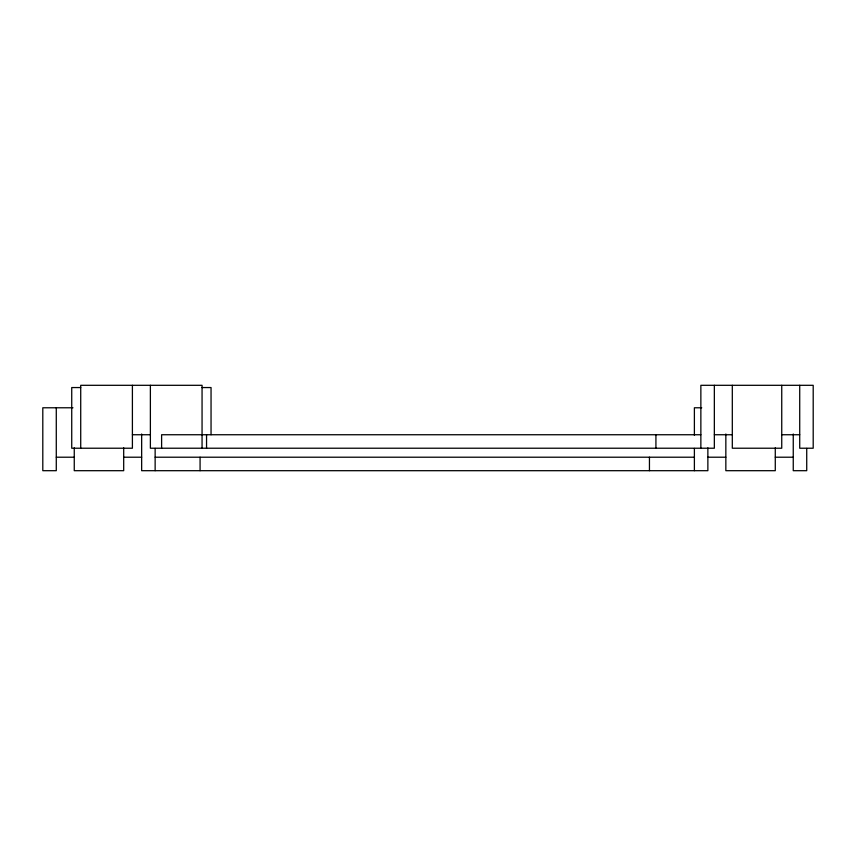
<?xml version="1.0" encoding="UTF-8"?>
<svg xmlns="http://www.w3.org/2000/svg" width="856" height="856" viewBox="0 0 856 856"><rect width="100%" height="100%" fill="white"/><g stroke="black" fill="none" stroke-linecap="round" stroke-linejoin="round"><path stroke-width="1.28" d="M80.721 387.554L71.733 387.554L71.733 448.223L132.402 448.223L132.402 385.307M202.059 387.554L211.047 387.554L211.047 434.741M72.974 407.777L42.8 407.777L42.8 470.693L56.282 470.693L56.282 407.777M701.738 407.777L694.387 407.777L694.387 435.297M132.402 434.741L150.378 434.741M700.861 434.741L161.613 434.741L161.613 448.223M714.343 434.741L732.308 434.741M781.742 434.741L799.718 434.741M56.282 457.211L74.258 457.211M123.692 457.211L141.657 457.211M155.139 457.211L694.387 457.211M707.869 457.211L725.845 457.211M775.279 457.211L793.255 457.211M806.727 448.405L806.727 470.693L793.255 470.693L793.255 433.992M799.718 385.307L799.718 448.223L813.2 448.223L813.2 385.307L700.861 385.307L700.861 448.223M781.742 385.307L781.742 448.223L732.308 448.223L732.308 385.307M775.279 447.859L775.279 470.693L725.845 470.693L725.845 433.992M714.343 385.307L714.343 448.223L150.378 448.223L150.378 385.307M707.869 447.859L707.869 470.693L141.657 470.693L141.657 433.992M694.387 448.405L694.387 470.693M655.921 434.741L655.921 448.223M649.447 457.211L649.447 470.693M206.553 434.741L206.553 448.223M202.059 448.223L202.059 385.307L80.721 385.307L80.721 448.223M200.079 457.211L200.079 470.693M155.139 448.405L155.139 470.693M123.692 447.859L123.692 470.693L74.258 470.693L74.258 447.859"/></g></svg>
